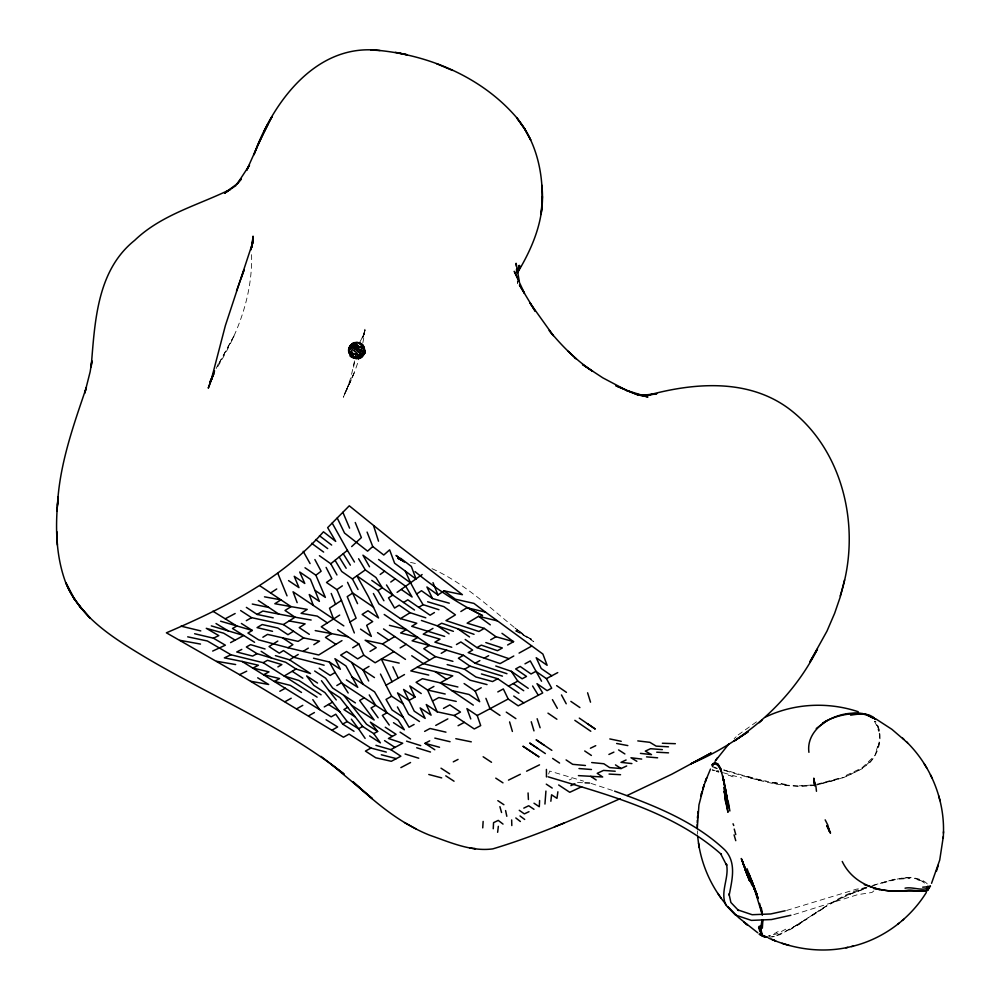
<?xml version="1.0" encoding="UTF-8"?>
<svg xmlns="http://www.w3.org/2000/svg" width="1000" height="1000" viewBox="0 0 1000 1000"><rect width="100%" height="100%" fill="white"/><g stroke="black" fill="none" stroke-linecap="round" stroke-linejoin="round"><path stroke-width="0.75" stroke-dasharray="5 3.75" d="M251.6 254.65C252.613 295.75 237.725 334.525 216.337 368.925M349.988 345.538L363.587 355.588L349.988 345.538L351.25 344.412L354.387 345.138L358.162 347.725L362.275 352.45L363.387 355.85L358.225 358.913L357.938 356.712L363.35 345.85C359.75 341.725 352.038 342.163 349.312 346.9C351.1 347.05 352.362 343.263 354.338 342.575C366.863 338.425 349.575 363.312 348.363 351.188C347.25 342.6 360.288 338.4 364.188 346.5C370.55 360.788 350.825 355.15 349.312 346.562C354.113 343.537 363.1 349.175 364.263 354.55C359.338 364.787 343.025 354.938 349.8 345.775M353.587 367.225L356.925 347.463L364.125 334.15L362.175 337.938L364.963 330.475L362.713 337.488L364.837 329.963L363.488 336.562L365.075 328.25C362.537 351.637 355.175 374.188 344.012 394.862L354.712 371.65L343.363 397.262L349.712 382.025L346.25 390.838L350.9 377.4L354.9 359.288M359.812 356.538L361.763 347.5M878.088 746.8C880.5 738.35 880 728.675 874.912 721.275M879.262 742.987L875.113 754.837A56.4 34.125 -1.1 0 1 866.25 765.362C851.888 776.012 834.188 781 816.925 784.65M548.625 774.038L549.688 771.075L583.7 781.175M357.488 351.163C346.087 368.25 374.275 353.55 362.863 346.138C358.775 347.163 352.75 360.238 350.375 354.412C352.15 349.925 357.925 338.675 363.263 345.213L363.35 345.85M876.287 750.625L877.55 746.762M216.125 368.587L218.6 363.175M364.888 352.85C362.713 360.213 350.712 361.275 358.787 352.125M363.775 355.337C366.95 348.925 356.613 343.963 351.213 345.25C346.95 348.587 360.037 354.4 363.325 355.425C363.088 351 354.837 347.137 350.238 345.675C344.487 352.525 357.638 359.975 363.325 355.425C367.3 350.613 363.975 346.05 360.025 353.025M873.825 890.925L871.975 892.475L857.638 894.663L793.825 914.613M357.438 350.95L359.85 347L360.712 343.312C356.262 341.112 350.275 343.625 348.675 348.263C347.875 350.238 348.413 355.637 351.35 352.663C361.188 345.988 357.113 335.538 348.675 348.263C347.175 356.775 356.525 346.4 355.9 342.562C351.887 339.837 345.887 353.075 351.475 346.562M358.762 351.938C361.075 349.1 364.8 342.775 358.462 342.275C353.975 344.4 349.25 349.925 349.663 354.988M361.125 353.7L363.862 348.862L363.913 346.138M361.138 353.837C354.938 362.962 368.988 353.363 364.825 347.938C359.225 346.55 356 361.35 350.325 355.9M351.538 346.725L356.375 342.188C369.613 342.925 364.4 367.188 353.212 353.25C343.3 337.775 360.225 349.35 363.325 355.425C359.613 355.988 350.425 349.062 350.788 344.575L351.413 344.363C363.05 334.338 370.588 365.425 354.637 356.362C339.5 341.413 363.512 339.688 363.325 355.425C358.85 359.438 351.2 350.262 350.238 345.675C355.35 337.775 367.537 350.262 362.45 356.662C357.837 359.225 365.45 350.688 364.9 348.475L361.312 343.612C356.3 345.875 352.113 351.488 351.512 356.962C363.738 364.812 373.9 338.988 355.112 358.837C349 356.3 358.925 344.363 363.263 345.213M360 352.863L356.938 356.35L353.625 358.325C338.675 354.462 362.55 331.2 350.688 349.237C343.4 353.713 359.875 331.238 348.688 352.65L351.425 356.312L355.962 358.05L362.15 356.45L364.75 352.45L362.075 354.525M362.075 354.412L357.212 358.938C351.025 358.675 347.2 350.913 350.238 345.675C354.963 341.45 364.012 344.15 365.138 350.538L362.175 356.575L363.387 355.85M871.888 758.425L861.85 767.975L843.562 776.6M869.925 762.525C879.938 751.8 883.925 733.913 875.4 721.15M866.012 765.238L869.463 762.062M734.137 738.65L736.162 736.787M738.188 734.912L756.712 721.688M811.975 915.8L823.3 908.487M811.5 915.525L816.925 911.95M799.287 923.538L802.638 921.375M797.3 925.5L799.862 923.863M822.837 908.375L791.2 928.562M789.587 930.013L807.1 919.038M796.587 925.312L780.013 934.663L770.062 937.175M822.663 908.275L844.837 896.125L866.488 887.763M785.775 929.175L777.087 933.812L768.875 935.725M862.5 768.538L844.05 777.4L817.1 784.95M768.962 936.25L770.525 935.588M799.438 923.512L803 921.55M834.175 901.65L850.312 894.075L866.475 888.225M569.175 779.987L571.812 778.737M850.212 893.913L866.475 887.938M776.263 932.4L778.188 931.65M866.488 887.487C831.575 896.038 806.388 924.05 773.575 936.637M873.15 885.275L897.013 878.575M871.85 885.987L887.262 881.175L901.688 878.162A57.475 21.088 -27.9 0 1 914.225 878.238L923.213 881.2M838.438 778.388L816.825 784.237M882.2 883.1L896.75 879.262L909.788 878.45M833.363 780.425L816.85 784.488M774.175 933.375L776.363 932.837M786.6 910.45L856.7 889.112L866.888 887.6M771.963 936.925L774.125 936.575M815.662 785.163C784.087 789.875 753.388 778.675 723.475 770.15M815.487 784.85L799.163 786.05L785.75 785.037M811.287 785.088L799.225 785.837M901.575 878.337L906.012 877.987M768.625 935.987L769.887 935.938M906.15 877.425C914.013 877.375 923.312 878.863 928.612 885.225M577.513 782.513L583.55 782.775M723.413 772.788L741.6 778M786.137 784.438L772.275 782.275M785.825 784.825L757 779.55L728.075 770.913M757 779.55L766.213 781.075M728.337 775.35L730.713 775.713M772.062 782.875L778.75 784.038M717.788 770.85L718.913 771.062M717.113 771.025L718.787 771.363M761.213 780.175L744.312 775.438M410.487 562.413L418.525 564.163M718.737 771.675L716.188 770.875M761.05 780.625L746.7 776.812M723.938 769.9L727.775 771.1M723.65 770.088L725.65 770.562M718.763 772.25L716.525 771.375M730.888 776.25L733.162 776.825M716.862 768.662L713.725 767.575M717.387 768.337L713.475 766.825M591.087 783.425L613.1 790.638M713.8 770.662L712.237 770.113M917.175 879.6L920.037 880.625M432 568.663C465.737 583.65 492.388 610.3 521.075 632.812L515.075 628.075L533.763 641.637L516.175 630.675L531.5 639.263L514.75 630.612M712.4 769.675L715.15 770.788M920.462 880.25L928.125 885.462M874.4 721.25L877.362 726.8L878.538 731.325M363.475 346.012C370.75 357.463 350.375 362.1 348.45 350.575L351.337 344.438L348.9 347.975C350.2 353.775 357.863 357.438 363.325 355.425L364.175 354L359.25 358.55C352.825 359.25 347.675 351.438 350.238 345.675C355.5 342.225 364.613 345.925 364.975 352.475M877.962 726.663L879.262 731.188M697.35 830.85L697.575 834.287M233.9 336.188L218.113 364.975L233.9 336.188M517.525 283.762L517.325 280.837L517.537 283.725"/><path stroke-width="1.5" d="M728.787 807.962L723.637 779.525L724.788 788.575M762.913 919.65L762.337 928.162M943.462 833.175C944.587 799.275 930.65 765.413 906.438 741.737M697.25 828.6L698.95 804.925L704.275 784.525L702.688 789.212M697.225 826.413L697.25 824.325M697.275 822.55L697.312 820.263M813.787 779.825L813.825 778.363L814.7 785.913L813.787 779.825L815.875 785.95L816.475 791.287M56.887 511.213L58.263 496.712C55.188 525.175 55.587 554.85 65.487 582.025C79.6 617.463 113.825 638.3 145.013 657.113C211.2 696.325 283.3 726.112 344.05 774.05L321.025 756.388M762.412 919.75C762.663 925.763 757.013 937.113 767.425 937.1M808.925 752.325C804.737 722.288 851.538 703.487 873.175 718.337M931.538 883.325L939.725 860.05L943.325 836.488M759.812 931.2L759.912 926.062L759.2 929.9M943.263 838.175L943.525 831.663M539.6 800.525L539.3 806.75L534 803.213M493.25 828.75L493.55 822.663L498.25 820.4L503.025 824.087M761.875 919.887C761.8 925.812 756.65 937.175 766.838 937.15M482.738 827.875L483.137 821.425M541.737 185.138C545.712 216.513 533.288 246.725 517.312 273.012M545.925 791.075L544.938 804.05M542.45 196.562L541.1 214.438C545.062 180.787 538.7 144.338 516.663 117.662C482.837 78.1 431.188 55.838 380.037 50.538C316.575 42.462 272.95 101.85 253.875 154.85L257.038 147.213L246.637 170.338L249.412 165.25M57.45 505.2C59.513 464.438 73.338 425.688 86.375 387.425L84.763 393.113L90.15 371.775L91.888 360.863L91.163 366.875C94.938 322.388 96.613 270.775 134.675 240.35C161.363 214.662 197.812 205.362 230.113 189.513L224.625 193.162L235.963 185.575M697.425 818.075L697.6 815.987M697.788 813.85L697.987 811.587M760.675 931.275L760.675 933.413M761.3 931.287L762.525 935.113M252.162 245.362L253.062 236.163L251.825 246.925M550.85 801.25L551.575 794.788L556.975 798.337L557.888 791.787M497.638 832.3L498.338 826.325M758.6 927.875L759 926.388M251.887 246.962L253.113 239.462L250.863 249.925L252.675 242.688L225.387 325.538L210.987 380.812L214.525 370.712L208.275 388.15L213.038 375.337M840.188 595.988C861.8 531.112 844.737 450.487 788.538 408.425C747.525 378.263 693.863 382.7 647.425 395.375L656.812 393.7L640.738 395.462M929.375 887.862C925.062 894.887 913.462 888.612 906.65 890.462C881.762 893.612 853.85 885.675 842.237 861.462M517.6 272.113L519.225 265.325L517.45 271.988M844.562 579.875L840.225 597.025L834.65 613.275L826.988 631.1L809.887 661.912L817.45 649.112C790.763 701.587 744.762 741.162 690.938 763.787L711.188 752.962L671.762 774.237L627.087 795.525M700.812 795.962L702.163 791.188L701.363 794M710.487 769.075L705.325 781.55L706.75 777.738M712.925 764.825L713.15 764.1M936.4 871.312L938.35 865.125M703.275 787.463L706.363 778.787M241.012 278.488L244.05 270L236.537 290.875M725.075 787.638L723.637 779.525M724.375 783.787C722.013 777.15 722.225 764.5 713.388 763.388L712.038 764.85M517.35 273.25L520.425 266.25L517.288 272.887M213.625 374.062L209.887 382.225L213.725 374.212M930.438 886.513C924.05 892.425 913 886.325 905.05 888.188M928.4 889.163L926.95 890.95M759.95 930L761.375 925.65L760.913 929.85L760.875 928.162L760.025 928.825L760.425 926.938L759.212 928.062M249.438 165.175L237.113 184.013L241.287 179.075L236.15 184.537L224.625 193.162M715.013 761.325L728.875 743.95M926.338 892.438C909.7 919.262 882.35 939.362 851.538 946.538M712.85 764.338L715.1 763.037L717.475 764.15L720.95 769.6M715.825 760.05L717.525 757.712M930.4 885.812L926.637 887.65M712.312 764.513L714.575 763.312L712.775 763.95L712.537 766.675M386.312 752.087L370.962 748.05L349.038 734.1L343.462 737.225L239.537 674.65L166.4 632.812C223.962 608.138 281.3 579.538 323.45 531.812L335.712 541.4L327.65 527.638L349.275 505.812L396.275 543.763L462.425 594.688L444.087 590.85L437.95 594.975L426.912 586.975L432.525 598.575L449.288 603.175M816.237 728.55L827 720.55M351.675 546.587L361.375 537.6L355.25 522.5M367.088 532.087L372.738 546.525L367.6 551.15L344.538 533.075L337.238 518.025M759.163 722.75L762.013 720.225M319.413 555.7L330.775 563.763L347.388 550.337L332.2 523.088M897.862 924.175L899.262 923.025M902.3 920.462L903.65 919.338M305.012 567.75L315.887 575.212L321.125 571.237L314.887 559.55M422.125 574.538L397.088 592.35M380.175 574.487L384.588 571.188L405.85 586.425L412.113 597.013L401.375 589.513M414.5 610.025L382.287 587.762L375.95 577.513L365.312 569.913L352.425 578.962L341.737 571.5L335.112 560.375M390.763 582.038L395.213 578.85M326.1 567.4L331.863 578.638L326.5 582.475L336.912 589.587L342.362 585.862M438.963 609.725L423.088 604.663L416.625 594.025L421.5 590.725L432.525 598.575M270.637 592.975L276.725 588.975M348.125 636.8L331.512 633.625L321.262 626.788L333.55 618.987L329.513 608.212L341.475 600.413L336.912 589.587M360.538 629.125L371.337 636.4L366.675 625.325L372.7 621.587L362.137 614.425L367.975 610.75L378.562 617.962L368.438 596.688L356.912 575.875L377.975 590.575L382.287 587.762L371.763 580.4M333.55 618.987L339.7 615.075M240.625 610.55L251.575 617.65L283.387 624.562L295.075 617.188L311.15 620.037M403.55 602.487L407.8 599.8L430.087 615.212L434.425 612.55M293.488 631.237L287.975 634.7L277.825 628.025L262.175 624.55L257.075 627.612L272.525 631.312M313.825 644.688L319.55 641.112L303.6 637.925L298.113 641.388L267.525 634.388L262.875 637.238M418.775 607.375L423.088 604.663M241.388 623.475L252.3 630.45L247.925 633.05L258.625 639.85L287.987 647.738L292.9 644.663L282.725 637.987M354.338 632.962L350.012 622.025L356.125 618.188L347.225 596.638L352.762 593L373.587 607.225M277.8 641.075L269.037 646.538L279.312 653.188L283.45 650.588L293.7 657.275L324.137 665.225M287.987 647.738L303.125 651.388L308.337 648.125M275.4 655.612L289.575 659.85L298.225 654.45M460.85 611.525L466.95 607.737L485.513 612.137L542.888 654.05L547.125 665.3L536.2 657.712L541.2 668.5L551.775 675.788M341.962 640.612L318.725 654.987L303.125 651.388M352.7 647.788L358.888 644L363.8 655.188L375.138 662.763L393.913 651.612M373.4 593.513L378.913 603.875L400.462 618.612L410.125 612.712L425.8 617.812M187.7 636.838L207.387 640.987L230.975 654.775L263.188 662.7L284.163 676.025L296.038 669.013L310.525 673.55L289.575 659.85M313.5 658.225L329.387 662.025L335.125 672.463L330.188 675.438L319.225 668.238M363.8 655.188L357.688 658.875L346.613 651.5L340.662 655.138L374.475 677.575M370 651.45L376.25 647.688L365.112 640.2L382.5 643.925L405.487 659.412M382.5 643.925L394.75 636.538M497.15 620.837L478.6 616.3L467.15 623.162L484.275 628.375L496 636.737L513.562 641.663L507.625 645M336.825 685.537L341.413 682.812L398.162 720.088L404.35 729.8L393.488 722.688M369.012 666.413L363.013 669.975L368.663 680.987M400.112 647.925L406.213 644.3M432.962 628.4L423.237 634.175L440 639.188L434.913 642.163L451.763 647.25M246.363 607.388L257.113 614.425L262.875 611.025L295.075 617.188L285.012 610.487L291.062 606.625L307.213 609.388L301.112 613.337L317.262 616.125L327.388 622.9M822.638 723C834.425 715.763 848.75 712.962 862.463 713.45M277.887 666.912L281.837 664.587L267.512 660.288L263.188 662.7M484.275 628.375L478.925 631.5L446 620.6L455.425 614.862L443.862 606.638L427.625 601.763M324.263 706.912L332.463 702.175L347.2 721.538L358.512 728.775L365.125 738.4M364.25 697.812L359.625 700.487L374.162 720L351.475 705.188L344 695.45M419.5 721.513L408.587 714.312L403.05 703.763L391.662 696.225L386.012 685.238L404.5 674.55M452.925 661.325L435.475 656.65L410.812 670.9L428.75 675.088M441.213 653.337L446.662 650.188L463.5 655.288L475.138 663.263L506.962 673.7M456.45 644.538L460.887 641.975L472.65 650.075L468.212 652.613L500.112 663.6L513.787 656.012M246.312 620.675L251.575 617.65M355.275 716.95L347.675 707.387L343.888 709.575L355.275 716.95L362.65 726.462L373.738 733.625L380.412 742.887L369.613 735.913M490.675 639.788L496 636.737M391.662 696.225L386.037 699.425L392.05 709.95L403.212 717.3L409.038 727.237L414.1 724.463M463.5 655.288L458.387 658.213L470 666.15L502.475 676.137M465.2 639.475L476.975 647.613L481.312 645.138L497.5 650.7L502.325 647.987L485.825 642.562M308.575 715.863L314.425 712.537M230.975 654.775L224.35 657.862L242.1 661.45L331.175 716.85L335.763 714.225L342.675 724.1L347.2 721.538M332.013 730.15L337.65 726.95L326.087 719.75M296.775 708.75L302.775 705.362M362.65 726.462L358.512 728.775L351.362 719.175M421.238 693.55L409.787 685.9L415.012 697.038L408.938 700.462L397.525 692.887L403.05 703.763M433.913 686.425L427.55 690L416.075 682.312L422.425 678.7L457.9 686.988M447.163 664.6L464.513 669.225L470 666.15M475.138 663.263L479.862 660.612M484.312 658.1L488.638 655.675M285.012 701.7L291.2 698.25M373.738 733.625L377.65 731.462L370.35 722.138L392.262 736.413M470.775 718.95L466.912 708.587L477.212 715.512L480.688 725.588L474.275 728.962L454.113 715.5L437.212 711.825L432.5 701.062L438.837 697.55L456.238 701.425M519.075 653.088L531.688 646.1M279.812 691.275L285.425 688.188M296.038 669.013L285.675 662.262L257.05 653.675L252.625 656.087L236.737 651.988L241.8 649.412M370.962 748.05L365.425 751.087L375.763 757.775L391.3 761.3L400.875 756.2L390.825 749.65L375.925 745.337M443.475 708.4L449.837 704.925L460.487 712.062L454.113 715.5M464.1 683.55L475.188 691.062L481.225 687.763M518.938 693.275L497.725 678.737L492.562 681.562L475.925 677L464.513 669.225M525 663.825L530.288 660.938L541.55 681.225M230.575 642.613L243.75 635.487L254.575 642.288M390.825 749.65L402.725 743.225L388.45 738.487L396.087 734.312L385.262 727.237M424.637 731.4L430.05 728.487L445.962 732.163M435.75 725.413L447.825 718.888M497.8 691.925L503.338 688.938L508.188 699L518.212 705.837L542.7 692.95L536.987 683.662L547.112 690.625L551.7 688.213L546.425 678.637L535.887 671.363L531.038 673.975L520.175 666.462L515.662 668.938L526.512 676.425L522.137 678.787L511.3 671.312L495.775 666M508.512 686.137L517.775 681.137L528.225 688.325M235.15 613.513L225.2 618.8L212.887 611.213M434.8 749.762L425 743.337L429.725 740.825M458.075 725.713L464.375 722.35M477.212 715.512L508.188 699M546.425 678.637L557.75 672.6M400.875 767.613L410.55 762.525M453.288 761.862L458.05 759.412M508.488 780.125L520.35 774.275M526.6 771.188L539.525 764.85M239.537 674.65L246.725 671.175M194.625 633.737L213.425 638.188L218.787 635.612L206.275 628.325L223.625 633.175L235.25 640.188M523.787 808.125L528.713 805.75L533.975 809.3M590.413 748.238L595.737 745.675M528.987 811.675L524.375 813.888L519.263 810.3M608.9 754.463L613.888 752.125M570.9 785.625L574.862 783.763M581.625 786.737L569.763 792.3L558.663 784.975M626.112 759.987L620.988 762.35L631.9 763.587M591.7 762.55L603.825 763.75L609.637 767.588L621.1 768.538L626.688 765.975M765.85 716.888C794.45 703.25 828.275 701.712 858.238 711.737M212.675 651.062L225.362 645.188L213.425 638.188M620.1 798.7C578.525 817.288 536.388 835.85 492.812 848.875C470.938 851.838 449.925 842.225 429.7 835.225C400.35 823.462 375.788 802.987 352.887 781.663L372.362 798.662L330.65 763.775M554.5 826.787L564.212 823M928.7 886.737L922.712 887.175M768.312 937.925C793.012 949.1 821.188 953.15 847.812 947.375M845.9 947.8L853.438 946.112M785.163 910.775L770.75 913.95L752.188 914.725L737.962 909.938L738.6 910.575L730.888 902.475L729.013 893.888L729.2 895.15C732 880.037 736.838 862.537 724.775 849.875C694.062 820.962 653.637 805.312 614.575 791.137M790.85 915.275L771.513 919.538L751.388 920.387L735.387 915.013L725.812 905.05C719.8 891.538 729.55 877.925 726.462 864.087L726.65 865.337L720.638 853.713L721.45 854.475C673.2 811.612 608.45 795.163 548.075 776.812M850.638 715.163C858.775 713.95 868.975 712.188 875.2 719.075M714.6 762.638L717.913 763.863L721.225 769.338M643.637 395.5L646.562 395.4L637.612 394.95M763.675 935.625L764.9 935.9M662.362 743.25L675.35 743.688M585.062 782.837L589.587 783.037M380.037 50.538L370.825 50M578.438 775.625L602.688 776.988L597.2 773.337L603.525 770.413L615.212 771.237M656.737 752.2L668.525 752.85M668.512 746.812L656.15 746.125L649.862 742.325L637.788 740.9M609.05 774.062L620.55 774.712M662.362 749.625L650.525 748.713L645.337 751.112L651.513 754.6L640.438 753.375M579 768.538L591.462 769.513M646.538 756.875L657.613 757.812M585.438 765.5L572.7 764.338L566.087 759.925M637.487 395.012L647.125 396.025L636.4 394.263L647.95 397.013L625.662 390.175L636.737 394.45L615.925 385.812L625.163 389.65L602.837 377.85L582.525 364.5L592.688 371.325C576.075 360.163 561.838 345.925 549.212 330.475L553.3 335.613L529.875 302.812L535.212 311.225L519.425 284.975L524.45 293.288L514.25 271.325L519.375 281.625L516.112 263.288L516.312 266.212M470.012 848.062L475.425 848.7L474.288 848.562M641.7 759.087L630.962 757.75L636.862 761.312M216.7 661.312L235.65 664.55M250.763 681.287L268.675 684.475L257.688 677.8M179.838 640.312L200.5 644.075M264.488 596.825L280.938 599.85L274.837 603.713L291.062 606.625L260.087 585.938M289.15 620.938L305.125 623.875L299.212 627.625L309.325 634.325M315.225 630.6L331.512 633.625L325.462 637.413L335.9 644.362M616.638 743.475L627.825 745.588M762.262 935.812L759.163 934.038M455.812 738.688L471.287 741.838M252.288 604.05L268.8 607.45M609.812 738.938L621.225 741.3M395.337 52.3L407.038 54.75L397.675 52.775M257.113 614.425L273.212 617.837M399.2 663.1L381.375 659.062L392.05 681.75M445.213 694.013L427.55 690L432.5 701.062M879.45 889.688L864.287 884.663M451.587 690.487L468.975 694.463L479.675 701.7L475.188 691.062M242.1 661.45L258.4 665.263L252.963 668.062L268.988 671.888L263.712 674.688L279.6 678.575L274.488 681.375L290.387 685.413L301.5 692.45M873.838 888.575L889.125 890.95L923.475 891.263L928.012 890.037L928.875 887.25M434.812 738.112L450.075 741.712M417.125 667.262L452.738 675.85L440.275 682.85L473.325 705.125M181.038 626.15L200.775 630.913M389.438 625.35L406.325 629.562L400.65 632.975L417.825 637.4L412.125 640.788L446.662 650.188M868.213 715.537L875.25 718.988M864.262 713.737L865.9 714.163M381.337 754.775L396.325 758.625M487.038 684.587L470.125 680.212L458.738 672.475L423.375 663.65L411.712 655.763M428.787 774.488L441.7 777.9M425 743.337L439.525 747.262M252.3 630.45L220.6 621.2M400.462 618.612L416.775 623.263L411.725 626.312L444.675 636.438M211.312 625.887L243.75 635.487L232.475 628.475L236.838 626.05L225.2 618.8M481.425 673.95L497.725 678.737M265.075 648.975L250.538 644.65L246.35 647L257.05 653.675M782.1 943.312L789.125 945.438M416.7 747.763L430.487 752.025M405.05 753.975L418.738 758.213M406.575 741.15L420.712 745.625M762.075 935.888L762.763 936.112M421.413 620.462L453.4 631.325M449.087 633.85L437.362 625.775L441.662 623.212L474.062 634.325M508.975 658.688L476.975 647.613M773.213 939.963L775.638 940.913L771.625 939.325M761.213 935.387L759.475 934.362M452.425 70.412L436.55 63.663M403.025 560.675L397.738 558.225L402.887 560.913M867.425 714.725L868.85 715.413M467.512 607.612L482.562 615.625C458.438 603.6 435.8 588.737 415.012 571.587M415.788 828.763L404.55 822.575M875.5 718.688L891.888 729.325L907.55 742.8M216.025 623.538L228.137 630.825M872.3 716.888L874.862 718.713M342.675 724.1L354.012 731.3M261.137 651.325L271.525 657.95M317.113 697.15L284.163 676.025L298.938 680.5L321.1 694.825M618.6 749.912L624.888 753.95M328.5 704.463L339.95 711.825M615.475 764.887L621.1 768.538M292.213 671.325L302.812 678.2M441.012 768.188L449.675 773.838M377.65 731.462L366.562 724.262L351.475 705.188M445.763 775.837L454.038 781.213M384.55 740.625L394.988 747.412M317.55 683.05L306.625 675.913L313.75 685.312L324.925 692.588L332.463 702.175M321.45 680.7L328.725 690.337L340.075 697.75L347.675 707.387M495.763 778.138L502.975 782.85M314.662 671.012L325.613 678.188L332.65 688.025L355.412 702.913M400.075 732.138L410.562 739M546.275 784.15L552.212 788.062M483.15 756.762L491.512 762.275M329.387 662.025L340.387 669.287L334.913 658.65L345.938 665.95L357.775 687.375L346.375 679.862M351.65 676.725L374.562 691.85L387.013 712.775L382.362 715.387L389.237 725.037M258.35 600.525L279.037 614.237M283.387 624.562L303.6 637.925M590.725 776.35L596.188 779.987M552.65 758.438L559.575 763.062M415.012 697.038L403.587 689.438L414.25 711.175L425.175 718.413L420.15 707.9L431.1 715.175L426.25 704.525L437.212 711.825M497.825 800.65L503.9 804.712M545.363 753.575L529.663 743.037L537.712 748.438M337.65 629.775L358.888 644M584.712 750.975L591.388 755.45M544.175 745.225L536.112 739.8L551.85 750.375M343.837 625.9L293.05 591.775L297.162 602.663M288.538 580.6L298.975 587.625L294.225 576.3L304.788 583.462L299.713 572.013L310.438 579.312L319.387 601.388L309.237 594.538L313.312 605.4M506.262 712.125L515.875 718.637M315.138 590.462L325.363 597.388L315.887 575.212M377.5 632.638L388.675 640.188M435.025 671.525L446.562 679.312M499.988 715.425L490.012 708.688L485.913 698.337M435.475 656.65L423.775 648.7L429.487 645.35L384.2 614.475M383.55 628.938L429.513 660.1M556.613 685.625L566.438 692.35M574.837 720.35L590.788 731.263M547.975 713.15L556.888 719.25M513.75 696.05L523.787 702.9M570.875 701.388L579.9 707.562M579.3 718.112L595.275 729.062L587.487 723.725M410.125 612.712L399.188 605.2L394.575 608.062L388.512 597.85L392.85 595.1L386.5 584.963M513.288 683.562L523.725 690.725M457.738 628.763L469.538 636.962M501.975 633.325L513.562 641.663M416.625 594.025L410.7 583L378.587 559.475M757.738 932.763L738.775 917.738L727.688 906.462M478.6 616.3L490.3 624.85M311.625 543.3L323.638 552.087M372.738 546.525L383.775 555.025L389.625 549.837L394.613 563.212L416.075 579.075L411.337 566.425L400.525 558.225M384.588 571.188L362.938 555.175L369.5 566.775M444.087 590.85L455.425 599.237L473.925 603.4L485.513 612.137M404.387 562.112L396.05 555.438L401.275 559.837M315.562 539.513L327.688 548.587M520.025 815.962L524.688 819.45M319.462 535.725L331.662 545.062M515.825 817.962L520.375 821.5M745.75 923.65L747.375 924.938L744.025 922.275M746.975 868.625L756.688 893.838L750.2 879.438M574.738 357.562L576.013 358.762L568.237 351.287M902.675 738.125L903.888 739.3M726.225 904.7C710.113 885.5 699.963 861.375 697.725 836.4M328.725 690.337L336.275 699.963M378.125 717.775L371.05 707.975L375.688 705.325L369.237 694.925M717.75 893.325L721 898.025M312.812 699.625L319.625 709.575M829.575 831.637L830.462 832.975L826.787 825.588L829.575 831.637L827.763 824.95L825.175 819.862M750.375 879.05L758.225 898.562L752.925 884.087L761.562 912.425M348.188 692.987L335.125 672.463M511.3 671.312L517.775 681.137M753.988 889.025L753.337 886.225L754.987 889.1L752.925 884.087M343.288 553.8L350.363 565.163M339.237 557.1L346.163 568.275M532.6 686L538.3 695.263M926.7 767.862L924.075 763.575M347.388 550.337L354.462 562.038M358.612 558.75L365.312 569.913M377.975 590.575L383.913 600.737M552.425 699.638L557.337 708.337M397.413 706.938L403.212 717.3M303.188 551.312L310.075 563.575M330.775 563.763L336.95 574.963M363.075 684.262L351.712 662.463M561.475 694.938L566.225 703.775M352.425 578.962L358.013 589.525M931.975 777.875L930.45 774.788M380.487 674.062L386.012 685.238M347.55 582.312L357.55 603.663M719.625 767.312L721.8 772.638M392.9 666.787L398.225 678.175M405.337 571.188L410.7 583M759.475 927.025L759.837 927.837M828.225 827.913L830.462 832.975M747.138 874.9L745.188 869.575L749.625 880.875M342.875 512.312L349.588 528.15M277.838 573.375L287.025 595.862M743.238 864.137L746.925 873.487L741.287 858.512L749.3 880.475M750.05 880.688L751.988 885.263M749.038 874.062L753.15 884.275L751.038 879.25L752.525 883.6M748.162 876.663L749.925 881.05M733.05 823.775L733.737 825.487M433.013 582.638L437.95 594.975M341.475 600.413L350.012 622.025M331.225 593.45L335.55 604.275M724.1 791.562L726.075 800.825L723.8 787.613M754.05 887.537L757.7 897.775M748.737 874.087L750.713 879.075M746.125 870.375L746.45 871.9L741.938 859.8L743.812 865.487M745.562 870.45L747.825 876.237L744.15 865.45M754.675 888.625L756.688 893.838M537.137 718.725L540.125 727.763M373.562 525.662L378.512 541.163M587.6 692.788L590.525 702.175M724.987 795.763L727.987 812.288L725.425 799.825M531.25 721.75L533.975 730.888M509.588 721.912L512.388 731.438M734.075 834.862L735.763 840.675M499.9 806.65L501.562 812.513M734.237 829.087L735.763 834.6M938.725 795.875L940.013 800.725M759.613 903.413L760.75 908.125M724.963 788.188L725.812 791.85L725.163 787.412L728.525 805.438M725.612 799.638L726.85 805.375M505.588 810.562L506.812 816.287M724.362 791.675L725.35 796.338M724.788 797.425L725.75 802.175L725.625 801.287M723.65 780.312L722.788 775.962L723.225 780.462M760.987 908.05L762.1 914.912M728.125 801.237L729.875 810.987M761.363 908.138L762.475 914.862M725.625 792.15L726.4 796.587M813.825 778.363L814.663 783.375M698.925 845.4L699.287 847.625M698.538 843.075L698.938 845.55M726.587 805.7L726.812 807.1M725.95 791.775L726.65 796.413M516.512 269.137L516.712 272.062M528.075 792.95L528.413 799.513M712.425 765.2L712.463 765.925M56.863 531.675L57.362 545M928.55 887.5L928.575 888.363M511.662 819.95L511.812 825.562M546.425 769.425L546.462 776.938M260.512 139.35L257.062 146.975L267.987 124.012L260.512 139.35M267.95 124.288L264.075 131.65L272.025 116.625L267.95 124.288M747.95 731.912L734 741.162L747.95 731.912M538.825 756.8L523.138 746.325L538.825 756.8M90.138 618.088C80.475 607.513 70.938 596.325 65.9 582.7L75.088 600.188L73.188 597.15L81.938 609.237L79.375 605.812L90.138 618.088M524.625 128.85L516.663 117.662L524.625 128.85L530.7 139.913L523.913 127.537L524.625 128.85"/></g></svg>
